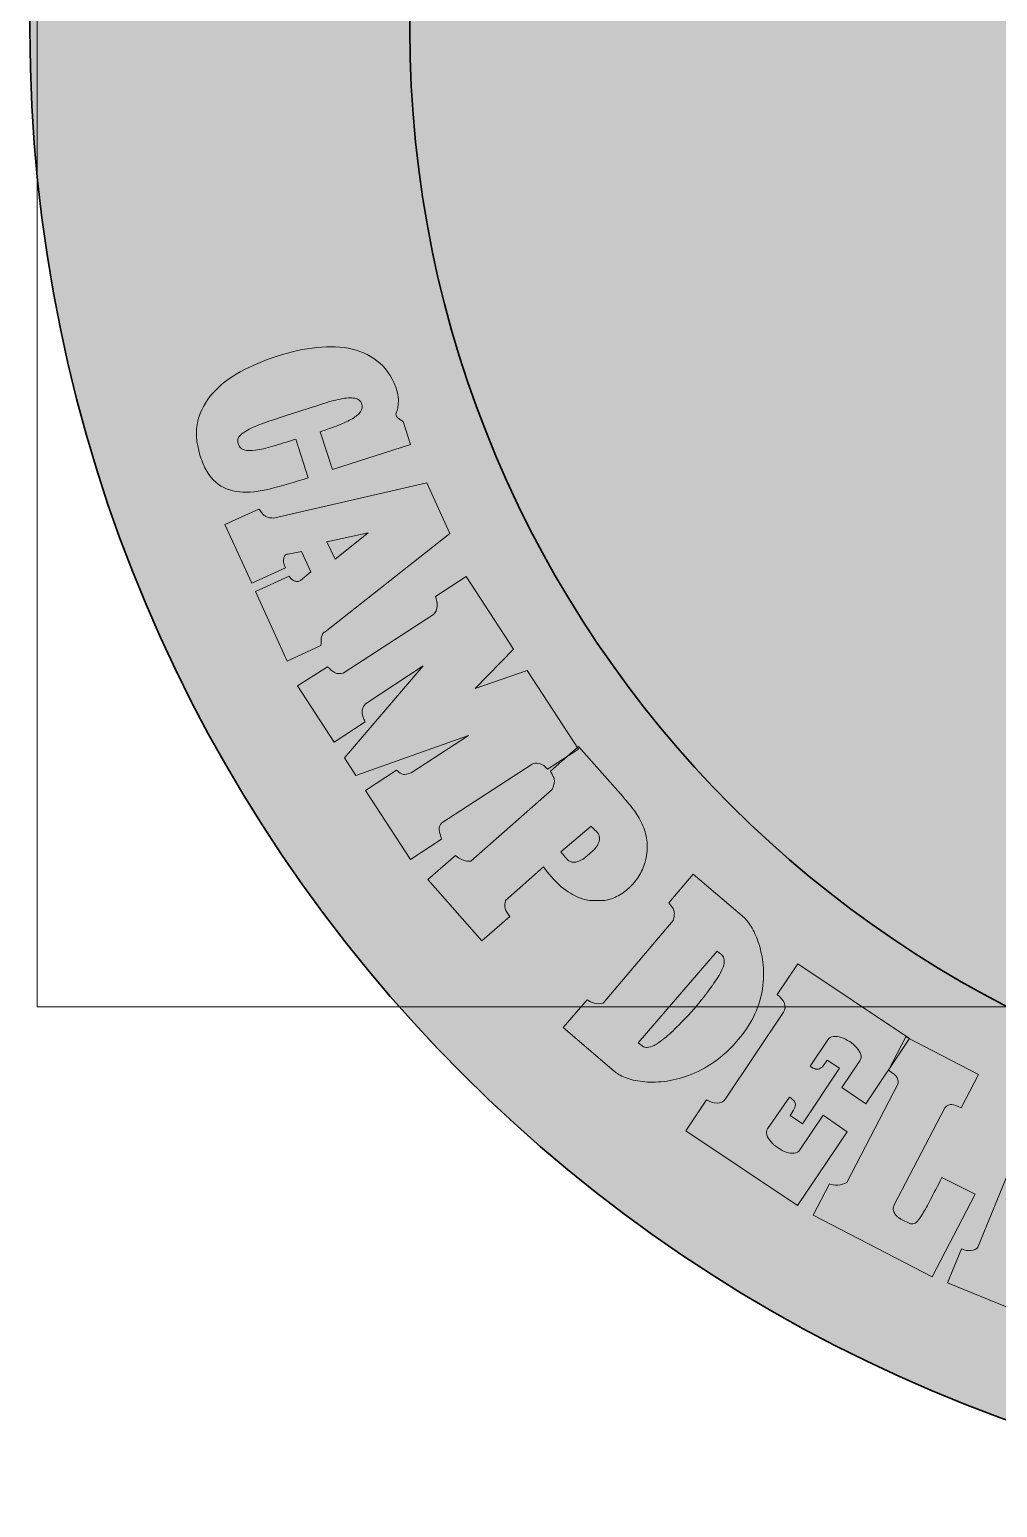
# Model space of a CAD drawing. Header units: millimetres. Extents: x 35 to 157, y -105 to -32.
# Drawn here: x 34.99 to 57.92, y -105.01 to -70 of the extents above; entities that cross this region are included whole.
import ezdxf

# ---------------------------------------------------------------- set-up
doc = ezdxf.new("R2010")
doc.units = ezdxf.units.MM
doc.header["$MEASUREMENT"] = 0
doc.layers.add('Layer 1', color=7, linetype='Continuous', lineweight=0)
picture_1 = doc.add_image_def('image1.png', size_in_pixel=(2001, 1330))

# ---------------------------------------------------------------- blocks, each defined once
blk = doc.blocks.new('Block_1')
at = {"layer": 'Layer 1'}
h = blk.add_hatch(color=250, dxfattribs=at)
h.dxf.hatch_style = 2
edge = h.paths.add_edge_path()
edge.add_spline(control_points=[(41.878, -79.526), (42.035, -79.475), (42.179, -79.424), (42.309, -79.373), (42.439, -79.322), (42.549, -79.27), (42.637, -79.218), (42.726, -79.165), (42.791, -79.11), (42.831, -79.053), (42.872, -78.995), (42.882, -78.934), (42.862, -78.871), (42.837, -78.793), (42.781, -78.747), (42.693, -78.733), (42.605, -78.719), (42.492, -78.725), (42.355, -78.753), (42.217, -78.78), (42.06, -78.823), (41.885, -78.882), (41.709, -78.94), (41.52, -79.002), (41.319, -79.066), (41.117, -79.131), (40.926, -79.192), (40.744, -79.251), (40.566, -79.308), (40.413, -79.365), (40.286, -79.423), (40.158, -79.481), (40.06, -79.541), (39.993, -79.603), (39.926, -79.665), (39.905, -79.735), (39.93, -79.813), (39.954, -79.886), (40, -79.934), (40.07, -79.956), (40.141, -79.978), (40.232, -79.981), (40.346, -79.965), (40.459, -79.949), (40.595, -79.917), (40.754, -79.87), (40.913, -79.823), (41.093, -79.767), (41.295, -79.702), (41.295, -79.702), (41.59, -80.619), (41.59, -80.619), (41.267, -80.722), (40.97, -80.809), (40.697, -80.878), (40.425, -80.947), (40.18, -80.971), (39.963, -80.953), (39.745, -80.933), (39.558, -80.857), (39.4, -80.724), (39.243, -80.592), (39.118, -80.377), (39.027, -80.081), (38.935, -79.784), (38.919, -79.515), (38.978, -79.273), (39.038, -79.032), (39.153, -78.814), (39.325, -78.62), (39.496, -78.426), (39.713, -78.256), (39.978, -78.11), (40.242, -77.964), (40.535, -77.84), (40.858, -77.736), (41.18, -77.632), (41.494, -77.564), (41.798, -77.531), (42.102, -77.498), (42.381, -77.511), (42.634, -77.571), (42.886, -77.631), (43.105, -77.742), (43.291, -77.905), (43.477, -78.067), (43.614, -78.292), (43.702, -78.578), (43.721, -78.673), (43.73, -78.751), (43.728, -78.815), (43.726, -78.878), (43.72, -78.93), (43.711, -78.97), (43.702, -79.01), (43.692, -79.042), (43.681, -79.066), (43.67, -79.09), (43.667, -79.112), (43.672, -79.133), (43.676, -79.153), (43.691, -79.175), (43.714, -79.197), (43.738, -79.219), (43.78, -79.248), (43.84, -79.284), (43.84, -79.284), (44.015, -79.829), (44.015, -79.829), (44.015, -79.829), (42.166, -80.423), (42.166, -80.423), (42.166, -80.423), (41.878, -79.526), (41.878, -79.526)], knot_values=[0, 0, 0, 0, 1, 1, 1, 2, 2, 2, 3, 3, 3, 4, 4, 4, 5, 5, 5, 6, 6, 6, 7, 7, 7, 8, 8, 8, 9, 9, 9, 10, 10, 10, 11, 11, 11, 12, 12, 12, 13, 13, 13, 14, 14, 14, 15, 15, 15, 16, 16, 16, 17, 17, 17, 18, 18, 18, 19, 19, 19, 20, 20, 20, 21, 21, 21, 22, 22, 22, 23, 23, 23, 24, 24, 24, 25, 25, 25, 26, 26, 26, 27, 27, 27, 28, 28, 28, 29, 29, 29, 30, 30, 30, 31, 31, 31, 32, 32, 32, 33, 33, 33, 34, 34, 34, 35, 35, 35, 36, 36, 36, 37, 37, 37, 38, 38, 38, 38], degree=3, periodic=0)
h = blk.add_hatch(color=250, dxfattribs=at)
h.dxf.hatch_style = 2
edge = h.paths.add_edge_path()
edge.add_spline(control_points=[(43.014, -81.926), (43.014, -81.926), (42.033, -82.135), (42.033, -82.135), (42.033, -82.135), (42.231, -82.544), (42.231, -82.544), (42.231, -82.544), (43.014, -81.926), (43.014, -81.926)], knot_values=[0, 0, 0, 0, 1, 1, 1, 2, 2, 2, 3, 3, 3, 3], degree=3, periodic=0)
edge = h.paths.add_edge_path()
edge.add_spline(control_points=[(44.95, -81.94), (44.95, -81.94), (41.991, -84.265), (41.991, -84.265), (41.962, -84.278), (41.941, -84.298), (41.928, -84.325), (41.916, -84.352), (41.907, -84.381), (41.901, -84.413), (41.896, -84.444), (41.894, -84.476), (41.896, -84.509), (41.897, -84.541), (41.895, -84.57), (41.891, -84.595), (41.891, -84.595), (41.092, -84.959), (41.092, -84.959), (41.092, -84.959), (40.342, -83.312), (40.342, -83.312), (40.342, -83.312), (41.142, -82.948), (41.142, -82.948), (41.152, -82.97), (41.167, -82.991), (41.188, -83.011), (41.208, -83.031), (41.232, -83.046), (41.258, -83.057), (41.285, -83.068), (41.31, -83.074), (41.336, -83.074), (41.361, -83.074), (41.384, -83.068), (41.405, -83.054), (41.405, -83.054), (41.654, -82.848), (41.654, -82.848), (41.654, -82.848), (41.433, -82.362), (41.433, -82.362), (41.433, -82.362), (41.118, -82.424), (41.118, -82.424), (41.064, -82.425), (41.028, -82.455), (41.01, -82.513), (40.993, -82.572), (41.006, -82.651), (41.052, -82.75), (41.052, -82.75), (40.252, -83.114), (40.252, -83.114), (40.252, -83.114), (39.618, -81.722), (39.618, -81.722), (39.618, -81.722), (40.418, -81.358), (40.418, -81.358), (40.452, -81.401), (40.481, -81.434), (40.502, -81.46), (40.523, -81.485), (40.545, -81.506), (40.568, -81.523), (40.591, -81.539), (40.618, -81.551), (40.649, -81.559), (40.679, -81.566), (40.718, -81.571), (40.765, -81.572), (40.765, -81.572), (44.402, -80.736), (44.402, -80.736), (44.402, -80.736), (44.95, -81.94), (44.95, -81.94)], knot_values=[0, 0, 0, 0, 1, 1, 1, 2, 2, 2, 3, 3, 3, 4, 4, 4, 5, 5, 5, 6, 6, 6, 7, 7, 7, 8, 8, 8, 9, 9, 9, 10, 10, 10, 11, 11, 11, 12, 12, 12, 13, 13, 13, 14, 14, 14, 15, 15, 15, 16, 16, 16, 17, 17, 17, 18, 18, 18, 19, 19, 19, 20, 20, 20, 21, 21, 21, 22, 22, 22, 23, 23, 23, 24, 24, 24, 25, 25, 25, 26, 26, 26, 26], degree=3, periodic=0)
h = blk.add_hatch(color=250, dxfattribs=at)
h.dxf.hatch_style = 2
edge = h.paths.add_edge_path()
edge.add_spline(control_points=[(46.456, -84.681), (46.456, -84.681), (45.547, -85.614), (45.547, -85.614), (45.547, -85.614), (46.782, -85.182), (46.782, -85.182), (46.782, -85.182), (47.995, -87.044), (47.995, -87.044), (47.995, -87.044), (47.259, -87.524), (47.259, -87.524), (47.205, -87.454), (47.141, -87.409), (47.069, -87.388), (46.997, -87.368), (46.939, -87.372), (46.894, -87.401), (46.894, -87.401), (44.757, -88.793), (44.757, -88.793), (44.708, -88.846), (44.687, -88.903), (44.694, -88.963), (44.702, -89.024), (44.721, -89.096), (44.751, -89.182), (44.751, -89.182), (44.015, -89.661), (44.015, -89.661), (44.015, -89.661), (42.95, -88.025), (42.95, -88.025), (42.95, -88.025), (43.686, -87.546), (43.686, -87.546), (43.748, -87.602), (43.8, -87.635), (43.841, -87.644), (43.883, -87.652), (43.946, -87.639), (44.033, -87.604), (44.033, -87.604), (45.39, -86.72), (45.39, -86.72), (45.39, -86.72), (42.719, -87.67), (42.719, -87.67), (42.719, -87.67), (42.447, -87.254), (42.447, -87.254), (42.447, -87.254), (44.311, -85.074), (44.311, -85.074), (44.311, -85.074), (42.947, -85.974), (42.947, -85.974), (42.91, -86.015), (42.887, -86.056), (42.877, -86.096), (42.868, -86.136), (42.865, -86.174), (42.87, -86.211), (42.875, -86.248), (42.885, -86.282), (42.9, -86.314), (42.915, -86.347), (42.928, -86.376), (42.941, -86.402), (42.941, -86.402), (42.205, -86.881), (42.205, -86.881), (42.205, -86.881), (41.335, -85.546), (41.335, -85.546), (41.335, -85.546), (42.051, -85.093), (42.051, -85.093), (42.119, -85.166), (42.178, -85.214), (42.227, -85.238), (42.275, -85.26), (42.341, -85.264), (42.423, -85.248), (42.423, -85.248), (44.556, -83.859), (44.556, -83.859), (44.612, -83.802), (44.641, -83.736), (44.644, -83.66), (44.648, -83.584), (44.634, -83.507), (44.605, -83.43), (44.605, -83.43), (45.332, -82.956), (45.332, -82.956), (45.332, -82.956), (46.456, -84.681), (46.456, -84.681)], knot_values=[0, 0, 0, 0, 1, 1, 1, 2, 2, 2, 3, 3, 3, 4, 4, 4, 5, 5, 5, 6, 6, 6, 7, 7, 7, 8, 8, 8, 9, 9, 9, 10, 10, 10, 11, 11, 11, 12, 12, 12, 13, 13, 13, 14, 14, 14, 15, 15, 15, 16, 16, 16, 17, 17, 17, 18, 18, 18, 19, 19, 19, 20, 20, 20, 21, 21, 21, 22, 22, 22, 23, 23, 23, 24, 24, 24, 25, 25, 25, 26, 26, 26, 27, 27, 27, 28, 28, 28, 29, 29, 29, 30, 30, 30, 31, 31, 31, 32, 32, 32, 33, 33, 33, 33], degree=3, periodic=0)
h = blk.add_hatch(color=250, dxfattribs=at)
h.dxf.hatch_style = 2
edge = h.paths.add_edge_path()
edge.add_spline(control_points=[(48.247, -89.535), (48.361, -89.435), (48.433, -89.351), (48.464, -89.284), (48.494, -89.218), (48.502, -89.16), (48.488, -89.112), (48.474, -89.063), (48.446, -89.021), (48.404, -88.985), (48.363, -88.948), (48.327, -88.91), (48.297, -88.871), (48.297, -88.871), (47.576, -89.477), (47.576, -89.477), (47.611, -89.517), (47.646, -89.56), (47.68, -89.608), (47.715, -89.655), (47.756, -89.689), (47.803, -89.711), (47.85, -89.733), (47.909, -89.733), (47.979, -89.711), (48.049, -89.689), (48.139, -89.631), (48.247, -89.535)], knot_values=[0, 0, 0, 0, 1, 1, 1, 2, 2, 2, 3, 3, 3, 4, 4, 4, 5, 5, 5, 6, 6, 6, 7, 7, 7, 8, 8, 8, 9, 9, 9, 9], degree=3, periodic=0)
edge = h.paths.add_edge_path()
edge.add_spline(control_points=[(49.05, -88.18), (49.148, -88.286), (49.238, -88.397), (49.319, -88.511), (49.401, -88.624), (49.468, -88.743), (49.52, -88.867), (49.572, -88.99), (49.605, -89.118), (49.619, -89.251), (49.633, -89.385), (49.621, -89.527), (49.584, -89.677), (49.554, -89.797), (49.508, -89.91), (49.446, -90.017), (49.385, -90.123), (49.31, -90.218), (49.224, -90.304), (49.137, -90.39), (49.041, -90.461), (48.936, -90.518), (48.831, -90.575), (48.722, -90.614), (48.608, -90.634), (48.541, -90.633), (48.46, -90.633), (48.366, -90.636), (48.273, -90.638), (48.165, -90.619), (48.044, -90.578), (47.923, -90.536), (47.789, -90.46), (47.642, -90.349), (47.496, -90.239), (47.337, -90.068), (47.167, -89.837), (47.167, -89.837), (46.265, -90.631), (46.265, -90.631), (46.246, -90.7), (46.243, -90.763), (46.257, -90.822), (46.271, -90.88), (46.307, -90.942), (46.365, -91.008), (46.365, -91.008), (45.705, -91.589), (45.705, -91.589), (45.705, -91.589), (44.422, -90.131), (44.422, -90.131), (44.422, -90.131), (45.081, -89.566), (45.081, -89.566), (45.126, -89.606), (45.18, -89.641), (45.243, -89.67), (45.306, -89.699), (45.373, -89.708), (45.444, -89.698), (45.444, -89.698), (47.37, -88.002), (47.37, -88.002), (47.388, -87.958), (47.402, -87.92), (47.411, -87.888), (47.421, -87.856), (47.425, -87.825), (47.423, -87.793), (47.421, -87.762), (47.412, -87.729), (47.396, -87.694), (47.379, -87.659), (47.357, -87.619), (47.33, -87.572), (47.33, -87.572), (47.998, -86.985), (47.998, -86.985), (47.998, -86.985), (49.05, -88.18), (49.05, -88.18)], knot_values=[0, 0, 0, 0, 1, 1, 1, 2, 2, 2, 3, 3, 3, 4, 4, 4, 5, 5, 5, 6, 6, 6, 7, 7, 7, 8, 8, 8, 9, 9, 9, 10, 10, 10, 11, 11, 11, 12, 12, 12, 13, 13, 13, 14, 14, 14, 15, 15, 15, 16, 16, 16, 17, 17, 17, 18, 18, 18, 19, 19, 19, 20, 20, 20, 21, 21, 21, 22, 22, 22, 23, 23, 23, 24, 24, 24, 25, 25, 25, 26, 26, 26, 27, 27, 27, 27], degree=3, periodic=0)
h = blk.add_hatch(color=250, dxfattribs=at)
h.dxf.hatch_style = 2
edge = h.paths.add_edge_path()
edge.add_spline(control_points=[(50.724, -93.208), (50.896, -93.007), (51.032, -92.835), (51.133, -92.695), (51.234, -92.554), (51.31, -92.436), (51.36, -92.342), (51.409, -92.248), (51.438, -92.172), (51.445, -92.116), (51.451, -92.059), (51.446, -92.013), (51.43, -91.978), (51.413, -91.943), (51.389, -91.916), (51.359, -91.897), (51.329, -91.878), (51.303, -91.858), (51.281, -91.834), (51.281, -91.834), (49.411, -94.002), (49.411, -94.002), (49.438, -94.025), (49.465, -94.048), (49.492, -94.071), (49.519, -94.093), (49.552, -94.107), (49.592, -94.111), (49.633, -94.116), (49.682, -94.107), (49.74, -94.084), (49.799, -94.062), (49.872, -94.018), (49.961, -93.952), (50.049, -93.886), (50.155, -93.793), (50.28, -93.674), (50.404, -93.555), (50.552, -93.4), (50.724, -93.208)], knot_values=[0, 0, 0, 0, 1, 1, 1, 2, 2, 2, 3, 3, 3, 4, 4, 4, 5, 5, 5, 6, 6, 6, 7, 7, 7, 8, 8, 8, 9, 9, 9, 10, 10, 10, 11, 11, 11, 12, 12, 12, 13, 13, 13, 13], degree=3, periodic=0)
edge = h.paths.add_edge_path()
edge.add_spline(control_points=[(51.926, -91.042), (51.983, -91.1), (52.044, -91.183), (52.108, -91.29), (52.171, -91.398), (52.226, -91.525), (52.272, -91.673), (52.318, -91.821), (52.35, -91.983), (52.37, -92.159), (52.389, -92.335), (52.384, -92.52), (52.355, -92.715), (52.325, -92.91), (52.266, -93.111), (52.175, -93.316), (52.084, -93.521), (51.953, -93.724), (51.781, -93.926), (51.596, -94.144), (51.403, -94.321), (51.203, -94.459), (51.003, -94.597), (50.803, -94.702), (50.604, -94.776), (50.405, -94.85), (50.211, -94.898), (50.024, -94.919), (49.837, -94.94), (49.666, -94.942), (49.51, -94.923), (49.355, -94.904), (49.219, -94.872), (49.103, -94.827), (48.986, -94.781), (48.9, -94.729), (48.842, -94.672), (48.842, -94.672), (47.628, -93.64), (47.628, -93.64), (47.628, -93.64), (48.198, -92.986), (48.198, -92.986), (48.249, -93.019), (48.307, -93.046), (48.374, -93.065), (48.44, -93.085), (48.508, -93.084), (48.577, -93.064), (48.577, -93.064), (50.238, -91.108), (50.238, -91.108), (50.25, -91.062), (50.258, -91.023), (50.262, -90.99), (50.267, -90.957), (50.267, -90.925), (50.26, -90.894), (50.254, -90.863), (50.24, -90.832), (50.219, -90.8), (50.197, -90.768), (50.17, -90.731), (50.137, -90.688), (50.137, -90.688), (50.712, -90.011), (50.712, -90.011), (50.712, -90.011), (51.926, -91.042), (51.926, -91.042)], knot_values=[0, 0, 0, 0, 1, 1, 1, 2, 2, 2, 3, 3, 3, 4, 4, 4, 5, 5, 5, 6, 6, 6, 7, 7, 7, 8, 8, 8, 9, 9, 9, 10, 10, 10, 11, 11, 11, 12, 12, 12, 13, 13, 13, 14, 14, 14, 15, 15, 15, 16, 16, 16, 17, 17, 17, 18, 18, 18, 19, 19, 19, 20, 20, 20, 21, 21, 21, 22, 22, 22, 23, 23, 23, 23], degree=3, periodic=0)
h = blk.add_hatch(color=250, dxfattribs=at)
h.dxf.hatch_style = 2
edge = h.paths.add_edge_path()
edge.add_spline(control_points=[(55.837, -93.903), (55.837, -93.903), (54.802, -95.446), (54.802, -95.446), (54.802, -95.446), (54.235, -95.066), (54.235, -95.066), (54.235, -95.066), (54.66, -94.432), (54.66, -94.432), (54.691, -94.386), (54.698, -94.335), (54.681, -94.282), (54.664, -94.227), (54.633, -94.173), (54.587, -94.119), (54.54, -94.065), (54.484, -94.017), (54.419, -93.975), (54.353, -93.933), (54.287, -93.901), (54.219, -93.879), (54.151, -93.857), (54.088, -93.849), (54.031, -93.855), (53.974, -93.861), (53.929, -93.888), (53.898, -93.935), (53.898, -93.935), (53.479, -94.559), (53.479, -94.559), (53.532, -94.594), (53.576, -94.616), (53.611, -94.624), (53.645, -94.633), (53.677, -94.631), (53.707, -94.619), (53.736, -94.606), (53.765, -94.582), (53.794, -94.546), (53.822, -94.51), (53.854, -94.466), (53.889, -94.413), (53.889, -94.413), (54.179, -94.607), (54.179, -94.607), (54.179, -94.607), (53.298, -95.922), (53.298, -95.922), (53.298, -95.922), (53.008, -95.727), (53.008, -95.727), (53.051, -95.663), (53.083, -95.609), (53.104, -95.565), (53.125, -95.522), (53.135, -95.485), (53.134, -95.455), (53.133, -95.424), (53.12, -95.396), (53.094, -95.371), (53.069, -95.345), (53.034, -95.318), (52.99, -95.288), (52.99, -95.288), (52.475, -96.038), (52.475, -96.038), (52.445, -96.082), (52.44, -96.132), (52.458, -96.187), (52.477, -96.241), (52.509, -96.295), (52.557, -96.348), (52.604, -96.401), (52.659, -96.45), (52.723, -96.495), (52.786, -96.539), (52.851, -96.572), (52.918, -96.594), (52.984, -96.615), (53.046, -96.622), (53.104, -96.616), (53.161, -96.61), (53.205, -96.583), (53.237, -96.536), (53.237, -96.536), (53.788, -95.714), (53.788, -95.714), (53.788, -95.714), (54.357, -96.109), (54.357, -96.109), (54.357, -96.109), (53.185, -97.859), (53.185, -97.859), (53.185, -97.859), (50.539, -96.085), (50.539, -96.085), (50.539, -96.085), (51.028, -95.355), (51.028, -95.355), (51.104, -95.406), (51.187, -95.432), (51.276, -95.432), (51.365, -95.432), (51.432, -95.399), (51.477, -95.331), (51.477, -95.331), (52.853, -93.279), (52.853, -93.279), (52.931, -93.144), (52.88, -93.004), (52.702, -92.859), (52.702, -92.859), (53.191, -92.129), (53.191, -92.129), (53.191, -92.129), (55.837, -93.903), (55.837, -93.903)], knot_values=[0, 0, 0, 0, 1, 1, 1, 2, 2, 2, 3, 3, 3, 4, 4, 4, 5, 5, 5, 6, 6, 6, 7, 7, 7, 8, 8, 8, 9, 9, 9, 10, 10, 10, 11, 11, 11, 12, 12, 12, 13, 13, 13, 14, 14, 14, 15, 15, 15, 16, 16, 16, 17, 17, 17, 18, 18, 18, 19, 19, 19, 20, 20, 20, 21, 21, 21, 22, 22, 22, 23, 23, 23, 24, 24, 24, 25, 25, 25, 26, 26, 26, 27, 27, 27, 28, 28, 28, 29, 29, 29, 30, 30, 30, 31, 31, 31, 32, 32, 32, 33, 33, 33, 34, 34, 34, 35, 35, 35, 36, 36, 36, 37, 37, 37, 38, 38, 38, 39, 39, 39, 39], degree=3, periodic=0)
h = blk.add_hatch(color=250, dxfattribs=at)
h.dxf.hatch_style = 2
edge = h.paths.add_edge_path()
edge.add_spline(control_points=[(57.063, -95.546), (56.963, -95.494), (56.887, -95.466), (56.837, -95.464), (56.787, -95.462), (56.732, -95.487), (56.673, -95.54), (56.673, -95.54), (55.476, -97.84), (55.476, -97.84), (55.457, -97.878), (55.449, -97.914), (55.452, -97.95), (55.456, -97.985), (55.466, -98.018), (55.485, -98.047), (55.503, -98.077), (55.526, -98.103), (55.552, -98.124), (55.579, -98.146), (55.606, -98.164), (55.634, -98.179), (55.7, -98.213), (55.755, -98.241), (55.799, -98.264), (55.842, -98.287), (55.882, -98.297), (55.918, -98.293), (55.953, -98.29), (55.989, -98.27), (56.024, -98.232), (56.059, -98.195), (56.102, -98.134), (56.152, -98.048), (56.203, -97.963), (56.264, -97.852), (56.335, -97.714), (56.407, -97.576), (56.497, -97.403), (56.606, -97.193), (56.606, -97.193), (57.39, -97.589), (57.39, -97.589), (57.39, -97.589), (56.37, -99.551), (56.37, -99.551), (56.37, -99.551), (53.553, -98.087), (53.553, -98.087), (53.553, -98.087), (53.939, -97.345), (53.939, -97.345), (53.995, -97.366), (54.062, -97.375), (54.139, -97.372), (54.217, -97.368), (54.286, -97.349), (54.349, -97.314), (54.349, -97.314), (55.569, -94.966), (55.569, -94.966), (55.567, -94.925), (55.562, -94.892), (55.555, -94.866), (55.549, -94.841), (55.537, -94.818), (55.52, -94.797), (55.503, -94.776), (55.479, -94.755), (55.448, -94.733), (55.418, -94.712), (55.382, -94.684), (55.34, -94.65), (55.34, -94.65), (55.75, -93.861), (55.75, -93.861), (55.75, -93.861), (57.473, -94.757), (57.473, -94.757), (57.473, -94.757), (57.063, -95.546), (57.063, -95.546)], knot_values=[0, 0, 0, 0, 1, 1, 1, 2, 2, 2, 3, 3, 3, 4, 4, 4, 5, 5, 5, 6, 6, 6, 7, 7, 7, 8, 8, 8, 9, 9, 9, 10, 10, 10, 11, 11, 11, 12, 12, 12, 13, 13, 13, 14, 14, 14, 15, 15, 15, 16, 16, 16, 17, 17, 17, 18, 18, 18, 19, 19, 19, 20, 20, 20, 21, 21, 21, 22, 22, 22, 23, 23, 23, 24, 24, 24, 25, 25, 25, 26, 26, 26, 27, 27, 27, 27], degree=3, periodic=0)
h = blk.add_hatch(color=250, dxfattribs=at)
h.dxf.hatch_style = 2
edge = h.paths.add_edge_path()
edge.add_spline(control_points=[(59.998, -96.834), (59.894, -96.791), (59.812, -96.774), (59.754, -96.78), (59.696, -96.787), (59.648, -96.815), (59.609, -96.864), (59.609, -96.864), (58.63, -99.265), (58.63, -99.265), (58.627, -99.348), (58.639, -99.414), (58.668, -99.466), (58.697, -99.518), (58.763, -99.565), (58.868, -99.608), (58.868, -99.608), (58.536, -100.421), (58.536, -100.421), (58.536, -100.421), (56.738, -99.688), (56.738, -99.688), (56.738, -99.688), (57.065, -98.884), (57.065, -98.884), (57.15, -98.919), (57.228, -98.932), (57.297, -98.925), (57.367, -98.917), (57.421, -98.89), (57.459, -98.845), (57.459, -98.845), (58.457, -96.394), (58.457, -96.394), (58.448, -96.36), (58.439, -96.331), (58.431, -96.306), (58.421, -96.282), (58.408, -96.259), (58.39, -96.238), (58.371, -96.218), (58.347, -96.197), (58.315, -96.176), (58.283, -96.156), (58.245, -96.131), (58.2, -96.101), (58.2, -96.101), (58.536, -95.278), (58.536, -95.278), (58.536, -95.278), (60.334, -96.011), (60.334, -96.011), (60.334, -96.011), (59.998, -96.834), (59.998, -96.834)], knot_values=[0, 0, 0, 0, 1, 1, 1, 2, 2, 2, 3, 3, 3, 4, 4, 4, 5, 5, 5, 6, 6, 6, 7, 7, 7, 8, 8, 8, 9, 9, 9, 10, 10, 10, 11, 11, 11, 12, 12, 12, 13, 13, 13, 14, 14, 14, 15, 15, 15, 16, 16, 16, 17, 17, 17, 18, 18, 18, 18], degree=3, periodic=0)
for points, knots in [([(41.878, -79.526), (42.035, -79.475), (42.179, -79.424), (42.309, -79.373), (42.439, -79.322), (42.549, -79.27), (42.637, -79.218), (42.726, -79.165), (42.791, -79.11), (42.831, -79.053), (42.872, -78.995), (42.882, -78.934), (42.862, -78.871), (42.837, -78.793), (42.781, -78.747), (42.693, -78.733), (42.605, -78.719), (42.492, -78.725), (42.355, -78.753), (42.217, -78.78), (42.06, -78.823), (41.885, -78.882), (41.709, -78.94), (41.52, -79.002), (41.319, -79.066), (41.117, -79.131), (40.926, -79.192), (40.744, -79.251), (40.566, -79.308), (40.413, -79.365), (40.286, -79.423), (40.158, -79.481), (40.06, -79.541), (39.993, -79.603), (39.926, -79.665), (39.905, -79.735), (39.93, -79.813), (39.954, -79.886), (40, -79.934), (40.07, -79.956), (40.141, -79.978), (40.232, -79.981), (40.346, -79.965), (40.459, -79.949), (40.595, -79.917), (40.754, -79.87), (40.913, -79.823), (41.093, -79.767), (41.295, -79.702), (41.295, -79.702), (41.59, -80.619), (41.59, -80.619), (41.267, -80.722), (40.97, -80.809), (40.697, -80.878), (40.425, -80.947), (40.18, -80.971), (39.963, -80.953), (39.745, -80.933), (39.558, -80.857), (39.4, -80.724), (39.243, -80.592), (39.118, -80.377), (39.027, -80.081), (38.935, -79.784), (38.919, -79.515), (38.978, -79.273), (39.038, -79.032), (39.153, -78.814), (39.325, -78.62), (39.496, -78.426), (39.713, -78.256), (39.978, -78.11), (40.242, -77.964), (40.535, -77.84), (40.858, -77.736), (41.18, -77.632), (41.494, -77.564), (41.798, -77.531), (42.102, -77.498), (42.381, -77.511), (42.634, -77.571), (42.886, -77.631), (43.105, -77.742), (43.291, -77.905), (43.477, -78.067), (43.614, -78.292), (43.702, -78.578), (43.721, -78.673), (43.73, -78.751), (43.728, -78.815), (43.726, -78.878), (43.72, -78.93), (43.711, -78.97), (43.702, -79.01), (43.692, -79.042), (43.681, -79.066), (43.67, -79.09), (43.667, -79.112), (43.672, -79.133), (43.676, -79.153), (43.691, -79.175), (43.714, -79.197), (43.738, -79.219), (43.78, -79.248), (43.84, -79.284), (43.84, -79.284), (44.015, -79.829), (44.015, -79.829), (44.015, -79.829), (42.166, -80.423), (42.166, -80.423), (42.166, -80.423), (41.878, -79.526), (41.878, -79.526)], [0, 0, 0, 0, 1, 1, 1, 2, 2, 2, 3, 3, 3, 4, 4, 4, 5, 5, 5, 6, 6, 6, 7, 7, 7, 8, 8, 8, 9, 9, 9, 10, 10, 10, 11, 11, 11, 12, 12, 12, 13, 13, 13, 14, 14, 14, 15, 15, 15, 16, 16, 16, 17, 17, 17, 18, 18, 18, 19, 19, 19, 20, 20, 20, 21, 21, 21, 22, 22, 22, 23, 23, 23, 24, 24, 24, 25, 25, 25, 26, 26, 26, 27, 27, 27, 28, 28, 28, 29, 29, 29, 30, 30, 30, 31, 31, 31, 32, 32, 32, 33, 33, 33, 34, 34, 34, 35, 35, 35, 36, 36, 36, 37, 37, 37, 38, 38, 38, 38]), ([(44.95, -81.94), (44.95, -81.94), (41.991, -84.265), (41.991, -84.265), (41.962, -84.278), (41.941, -84.298), (41.928, -84.325), (41.916, -84.352), (41.907, -84.381), (41.901, -84.413), (41.896, -84.444), (41.894, -84.476), (41.896, -84.509), (41.897, -84.541), (41.895, -84.57), (41.891, -84.595), (41.891, -84.595), (41.092, -84.959), (41.092, -84.959), (41.092, -84.959), (40.342, -83.312), (40.342, -83.312), (40.342, -83.312), (41.142, -82.948), (41.142, -82.948), (41.152, -82.97), (41.167, -82.991), (41.188, -83.011), (41.208, -83.031), (41.232, -83.046), (41.258, -83.057), (41.285, -83.068), (41.31, -83.074), (41.336, -83.074), (41.361, -83.074), (41.384, -83.068), (41.405, -83.054), (41.405, -83.054), (41.654, -82.848), (41.654, -82.848), (41.654, -82.848), (41.433, -82.362), (41.433, -82.362), (41.433, -82.362), (41.118, -82.424), (41.118, -82.424), (41.064, -82.425), (41.028, -82.455), (41.01, -82.513), (40.993, -82.572), (41.006, -82.651), (41.052, -82.75), (41.052, -82.75), (40.252, -83.114), (40.252, -83.114), (40.252, -83.114), (39.618, -81.722), (39.618, -81.722), (39.618, -81.722), (40.418, -81.358), (40.418, -81.358), (40.452, -81.401), (40.481, -81.434), (40.502, -81.46), (40.523, -81.485), (40.545, -81.506), (40.568, -81.523), (40.591, -81.539), (40.618, -81.551), (40.649, -81.559), (40.679, -81.566), (40.718, -81.571), (40.765, -81.572), (40.765, -81.572), (44.402, -80.736), (44.402, -80.736), (44.402, -80.736), (44.95, -81.94), (44.95, -81.94)], [0, 0, 0, 0, 1, 1, 1, 2, 2, 2, 3, 3, 3, 4, 4, 4, 5, 5, 5, 6, 6, 6, 7, 7, 7, 8, 8, 8, 9, 9, 9, 10, 10, 10, 11, 11, 11, 12, 12, 12, 13, 13, 13, 14, 14, 14, 15, 15, 15, 16, 16, 16, 17, 17, 17, 18, 18, 18, 19, 19, 19, 20, 20, 20, 21, 21, 21, 22, 22, 22, 23, 23, 23, 24, 24, 24, 25, 25, 25, 26, 26, 26, 26]), ([(43.014, -81.926), (43.014, -81.926), (42.033, -82.135), (42.033, -82.135), (42.033, -82.135), (42.231, -82.544), (42.231, -82.544), (42.231, -82.544), (43.014, -81.926), (43.014, -81.926)], [0, 0, 0, 0, 1, 1, 1, 2, 2, 2, 3, 3, 3, 3]), ([(46.456, -84.681), (46.456, -84.681), (45.547, -85.614), (45.547, -85.614), (45.547, -85.614), (46.782, -85.182), (46.782, -85.182), (46.782, -85.182), (47.995, -87.044), (47.995, -87.044), (47.995, -87.044), (47.259, -87.524), (47.259, -87.524), (47.205, -87.454), (47.141, -87.409), (47.069, -87.388), (46.997, -87.368), (46.939, -87.372), (46.894, -87.401), (46.894, -87.401), (44.757, -88.793), (44.757, -88.793), (44.708, -88.846), (44.687, -88.903), (44.694, -88.963), (44.702, -89.024), (44.721, -89.096), (44.751, -89.182), (44.751, -89.182), (44.015, -89.661), (44.015, -89.661), (44.015, -89.661), (42.95, -88.025), (42.95, -88.025), (42.95, -88.025), (43.686, -87.546), (43.686, -87.546), (43.748, -87.602), (43.8, -87.635), (43.841, -87.644), (43.883, -87.652), (43.946, -87.639), (44.033, -87.604), (44.033, -87.604), (45.39, -86.72), (45.39, -86.72), (45.39, -86.72), (42.719, -87.67), (42.719, -87.67), (42.719, -87.67), (42.447, -87.254), (42.447, -87.254), (42.447, -87.254), (44.311, -85.074), (44.311, -85.074), (44.311, -85.074), (42.947, -85.974), (42.947, -85.974), (42.91, -86.015), (42.887, -86.056), (42.877, -86.096), (42.868, -86.136), (42.865, -86.174), (42.87, -86.211), (42.875, -86.248), (42.885, -86.282), (42.9, -86.314), (42.915, -86.347), (42.928, -86.376), (42.941, -86.402), (42.941, -86.402), (42.205, -86.881), (42.205, -86.881), (42.205, -86.881), (41.335, -85.546), (41.335, -85.546), (41.335, -85.546), (42.051, -85.093), (42.051, -85.093), (42.119, -85.166), (42.178, -85.214), (42.227, -85.238), (42.275, -85.26), (42.341, -85.264), (42.423, -85.248), (42.423, -85.248), (44.556, -83.859), (44.556, -83.859), (44.612, -83.802), (44.641, -83.736), (44.644, -83.66), (44.648, -83.584), (44.634, -83.507), (44.605, -83.43), (44.605, -83.43), (45.332, -82.956), (45.332, -82.956), (45.332, -82.956), (46.456, -84.681), (46.456, -84.681)], [0, 0, 0, 0, 1, 1, 1, 2, 2, 2, 3, 3, 3, 4, 4, 4, 5, 5, 5, 6, 6, 6, 7, 7, 7, 8, 8, 8, 9, 9, 9, 10, 10, 10, 11, 11, 11, 12, 12, 12, 13, 13, 13, 14, 14, 14, 15, 15, 15, 16, 16, 16, 17, 17, 17, 18, 18, 18, 19, 19, 19, 20, 20, 20, 21, 21, 21, 22, 22, 22, 23, 23, 23, 24, 24, 24, 25, 25, 25, 26, 26, 26, 27, 27, 27, 28, 28, 28, 29, 29, 29, 30, 30, 30, 31, 31, 31, 32, 32, 32, 33, 33, 33, 33]), ([(49.05, -88.18), (49.148, -88.286), (49.238, -88.397), (49.319, -88.511), (49.401, -88.624), (49.468, -88.743), (49.52, -88.867), (49.572, -88.99), (49.605, -89.118), (49.619, -89.251), (49.633, -89.385), (49.621, -89.527), (49.584, -89.677), (49.554, -89.797), (49.508, -89.91), (49.446, -90.017), (49.385, -90.123), (49.31, -90.218), (49.224, -90.304), (49.137, -90.39), (49.041, -90.461), (48.936, -90.518), (48.831, -90.575), (48.722, -90.614), (48.608, -90.634), (48.541, -90.633), (48.46, -90.633), (48.366, -90.636), (48.273, -90.638), (48.165, -90.619), (48.044, -90.578), (47.923, -90.536), (47.789, -90.46), (47.642, -90.349), (47.496, -90.239), (47.337, -90.068), (47.167, -89.837), (47.167, -89.837), (46.265, -90.631), (46.265, -90.631), (46.246, -90.7), (46.243, -90.763), (46.257, -90.822), (46.271, -90.88), (46.307, -90.942), (46.365, -91.008), (46.365, -91.008), (45.705, -91.589), (45.705, -91.589), (45.705, -91.589), (44.422, -90.131), (44.422, -90.131), (44.422, -90.131), (45.081, -89.566), (45.081, -89.566), (45.126, -89.606), (45.18, -89.641), (45.243, -89.67), (45.306, -89.699), (45.373, -89.708), (45.444, -89.698), (45.444, -89.698), (47.37, -88.002), (47.37, -88.002), (47.388, -87.958), (47.402, -87.92), (47.411, -87.888), (47.421, -87.856), (47.425, -87.825), (47.423, -87.793), (47.421, -87.762), (47.412, -87.729), (47.396, -87.694), (47.379, -87.659), (47.357, -87.619), (47.33, -87.572), (47.33, -87.572), (47.998, -86.985), (47.998, -86.985), (47.998, -86.985), (49.05, -88.18), (49.05, -88.18)], [0, 0, 0, 0, 1, 1, 1, 2, 2, 2, 3, 3, 3, 4, 4, 4, 5, 5, 5, 6, 6, 6, 7, 7, 7, 8, 8, 8, 9, 9, 9, 10, 10, 10, 11, 11, 11, 12, 12, 12, 13, 13, 13, 14, 14, 14, 15, 15, 15, 16, 16, 16, 17, 17, 17, 18, 18, 18, 19, 19, 19, 20, 20, 20, 21, 21, 21, 22, 22, 22, 23, 23, 23, 24, 24, 24, 25, 25, 25, 26, 26, 26, 27, 27, 27, 27]), ([(48.247, -89.535), (48.361, -89.435), (48.433, -89.351), (48.464, -89.284), (48.494, -89.218), (48.502, -89.16), (48.488, -89.112), (48.474, -89.063), (48.446, -89.021), (48.404, -88.985), (48.363, -88.948), (48.327, -88.91), (48.297, -88.871), (48.297, -88.871), (47.576, -89.477), (47.576, -89.477), (47.611, -89.517), (47.646, -89.56), (47.68, -89.608), (47.715, -89.655), (47.756, -89.689), (47.803, -89.711), (47.85, -89.733), (47.909, -89.733), (47.979, -89.711), (48.049, -89.689), (48.139, -89.631), (48.247, -89.535)], [0, 0, 0, 0, 1, 1, 1, 2, 2, 2, 3, 3, 3, 4, 4, 4, 5, 5, 5, 6, 6, 6, 7, 7, 7, 8, 8, 8, 9, 9, 9, 9]), ([(51.926, -91.042), (51.983, -91.1), (52.044, -91.183), (52.108, -91.29), (52.171, -91.398), (52.226, -91.525), (52.272, -91.673), (52.318, -91.821), (52.35, -91.983), (52.37, -92.159), (52.389, -92.335), (52.384, -92.52), (52.355, -92.715), (52.325, -92.91), (52.266, -93.111), (52.175, -93.316), (52.084, -93.521), (51.953, -93.724), (51.781, -93.926), (51.596, -94.144), (51.403, -94.321), (51.203, -94.459), (51.003, -94.597), (50.803, -94.702), (50.604, -94.776), (50.405, -94.85), (50.211, -94.898), (50.024, -94.919), (49.837, -94.94), (49.666, -94.942), (49.51, -94.923), (49.355, -94.904), (49.219, -94.872), (49.103, -94.827), (48.986, -94.781), (48.9, -94.729), (48.842, -94.672), (48.842, -94.672), (47.628, -93.64), (47.628, -93.64), (47.628, -93.64), (48.198, -92.986), (48.198, -92.986), (48.249, -93.019), (48.307, -93.046), (48.374, -93.065), (48.44, -93.085), (48.508, -93.084), (48.577, -93.064), (48.577, -93.064), (50.238, -91.108), (50.238, -91.108), (50.25, -91.062), (50.258, -91.023), (50.262, -90.99), (50.267, -90.957), (50.267, -90.925), (50.26, -90.894), (50.254, -90.863), (50.24, -90.832), (50.219, -90.8), (50.197, -90.768), (50.17, -90.731), (50.137, -90.688), (50.137, -90.688), (50.712, -90.011), (50.712, -90.011), (50.712, -90.011), (51.926, -91.042), (51.926, -91.042)], [0, 0, 0, 0, 1, 1, 1, 2, 2, 2, 3, 3, 3, 4, 4, 4, 5, 5, 5, 6, 6, 6, 7, 7, 7, 8, 8, 8, 9, 9, 9, 10, 10, 10, 11, 11, 11, 12, 12, 12, 13, 13, 13, 14, 14, 14, 15, 15, 15, 16, 16, 16, 17, 17, 17, 18, 18, 18, 19, 19, 19, 20, 20, 20, 21, 21, 21, 22, 22, 22, 23, 23, 23, 23]), ([(50.724, -93.208), (50.896, -93.007), (51.032, -92.835), (51.133, -92.695), (51.234, -92.554), (51.31, -92.436), (51.36, -92.342), (51.409, -92.248), (51.438, -92.172), (51.445, -92.116), (51.451, -92.059), (51.446, -92.013), (51.43, -91.978), (51.413, -91.943), (51.389, -91.916), (51.359, -91.897), (51.329, -91.878), (51.303, -91.858), (51.281, -91.834), (51.281, -91.834), (49.411, -94.002), (49.411, -94.002), (49.438, -94.025), (49.465, -94.048), (49.492, -94.071), (49.519, -94.093), (49.552, -94.107), (49.592, -94.111), (49.633, -94.116), (49.682, -94.107), (49.74, -94.084), (49.799, -94.062), (49.872, -94.018), (49.961, -93.952), (50.049, -93.886), (50.155, -93.793), (50.28, -93.674), (50.404, -93.555), (50.552, -93.4), (50.724, -93.208)], [0, 0, 0, 0, 1, 1, 1, 2, 2, 2, 3, 3, 3, 4, 4, 4, 5, 5, 5, 6, 6, 6, 7, 7, 7, 8, 8, 8, 9, 9, 9, 10, 10, 10, 11, 11, 11, 12, 12, 12, 13, 13, 13, 13]), ([(55.837, -93.903), (55.837, -93.903), (54.802, -95.446), (54.802, -95.446), (54.802, -95.446), (54.235, -95.066), (54.235, -95.066), (54.235, -95.066), (54.66, -94.432), (54.66, -94.432), (54.691, -94.386), (54.698, -94.335), (54.681, -94.282), (54.664, -94.227), (54.633, -94.173), (54.587, -94.119), (54.54, -94.065), (54.484, -94.017), (54.419, -93.975), (54.353, -93.933), (54.287, -93.901), (54.219, -93.879), (54.151, -93.857), (54.088, -93.849), (54.031, -93.855), (53.974, -93.861), (53.929, -93.888), (53.898, -93.935), (53.898, -93.935), (53.479, -94.559), (53.479, -94.559), (53.532, -94.594), (53.576, -94.616), (53.611, -94.624), (53.645, -94.633), (53.677, -94.631), (53.707, -94.619), (53.736, -94.606), (53.765, -94.582), (53.794, -94.546), (53.822, -94.51), (53.854, -94.466), (53.889, -94.413), (53.889, -94.413), (54.179, -94.607), (54.179, -94.607), (54.179, -94.607), (53.298, -95.922), (53.298, -95.922), (53.298, -95.922), (53.008, -95.727), (53.008, -95.727), (53.051, -95.663), (53.083, -95.609), (53.104, -95.565), (53.125, -95.522), (53.135, -95.485), (53.134, -95.455), (53.133, -95.424), (53.12, -95.396), (53.094, -95.371), (53.069, -95.345), (53.034, -95.318), (52.99, -95.288), (52.99, -95.288), (52.475, -96.038), (52.475, -96.038), (52.445, -96.082), (52.44, -96.132), (52.458, -96.187), (52.477, -96.241), (52.509, -96.295), (52.557, -96.348), (52.604, -96.401), (52.659, -96.45), (52.723, -96.495), (52.786, -96.539), (52.851, -96.572), (52.918, -96.594), (52.984, -96.615), (53.046, -96.622), (53.104, -96.616), (53.161, -96.61), (53.205, -96.583), (53.237, -96.536), (53.237, -96.536), (53.788, -95.714), (53.788, -95.714), (53.788, -95.714), (54.357, -96.109), (54.357, -96.109), (54.357, -96.109), (53.185, -97.859), (53.185, -97.859), (53.185, -97.859), (50.539, -96.085), (50.539, -96.085), (50.539, -96.085), (51.028, -95.355), (51.028, -95.355), (51.104, -95.406), (51.187, -95.432), (51.276, -95.432), (51.365, -95.432), (51.432, -95.399), (51.477, -95.331), (51.477, -95.331), (52.853, -93.279), (52.853, -93.279), (52.931, -93.144), (52.88, -93.004), (52.702, -92.859), (52.702, -92.859), (53.191, -92.129), (53.191, -92.129), (53.191, -92.129), (55.837, -93.903), (55.837, -93.903)], [0, 0, 0, 0, 1, 1, 1, 2, 2, 2, 3, 3, 3, 4, 4, 4, 5, 5, 5, 6, 6, 6, 7, 7, 7, 8, 8, 8, 9, 9, 9, 10, 10, 10, 11, 11, 11, 12, 12, 12, 13, 13, 13, 14, 14, 14, 15, 15, 15, 16, 16, 16, 17, 17, 17, 18, 18, 18, 19, 19, 19, 20, 20, 20, 21, 21, 21, 22, 22, 22, 23, 23, 23, 24, 24, 24, 25, 25, 25, 26, 26, 26, 27, 27, 27, 28, 28, 28, 29, 29, 29, 30, 30, 30, 31, 31, 31, 32, 32, 32, 33, 33, 33, 34, 34, 34, 35, 35, 35, 36, 36, 36, 37, 37, 37, 38, 38, 38, 39, 39, 39, 39]), ([(57.063, -95.546), (56.963, -95.494), (56.887, -95.466), (56.837, -95.464), (56.787, -95.462), (56.732, -95.487), (56.673, -95.54), (56.673, -95.54), (55.476, -97.84), (55.476, -97.84), (55.457, -97.878), (55.449, -97.914), (55.452, -97.95), (55.456, -97.985), (55.466, -98.018), (55.485, -98.047), (55.503, -98.077), (55.526, -98.103), (55.552, -98.124), (55.579, -98.146), (55.606, -98.164), (55.634, -98.179), (55.7, -98.213), (55.755, -98.241), (55.799, -98.264), (55.842, -98.287), (55.882, -98.297), (55.918, -98.293), (55.953, -98.29), (55.989, -98.27), (56.024, -98.232), (56.059, -98.195), (56.102, -98.134), (56.152, -98.048), (56.203, -97.963), (56.264, -97.852), (56.335, -97.714), (56.407, -97.576), (56.497, -97.403), (56.606, -97.193), (56.606, -97.193), (57.39, -97.589), (57.39, -97.589), (57.39, -97.589), (56.37, -99.551), (56.37, -99.551), (56.37, -99.551), (53.553, -98.087), (53.553, -98.087), (53.553, -98.087), (53.939, -97.345), (53.939, -97.345), (53.995, -97.366), (54.062, -97.375), (54.139, -97.372), (54.217, -97.368), (54.286, -97.349), (54.349, -97.314), (54.349, -97.314), (55.569, -94.966), (55.569, -94.966), (55.567, -94.925), (55.562, -94.892), (55.555, -94.866), (55.549, -94.841), (55.537, -94.818), (55.52, -94.797), (55.503, -94.776), (55.479, -94.755), (55.448, -94.733), (55.418, -94.712), (55.382, -94.684), (55.34, -94.65), (55.34, -94.65), (55.75, -93.861), (55.75, -93.861), (55.75, -93.861), (57.473, -94.757), (57.473, -94.757), (57.473, -94.757), (57.063, -95.546), (57.063, -95.546)], [0, 0, 0, 0, 1, 1, 1, 2, 2, 2, 3, 3, 3, 4, 4, 4, 5, 5, 5, 6, 6, 6, 7, 7, 7, 8, 8, 8, 9, 9, 9, 10, 10, 10, 11, 11, 11, 12, 12, 12, 13, 13, 13, 14, 14, 14, 15, 15, 15, 16, 16, 16, 17, 17, 17, 18, 18, 18, 19, 19, 19, 20, 20, 20, 21, 21, 21, 22, 22, 22, 23, 23, 23, 24, 24, 24, 25, 25, 25, 26, 26, 26, 27, 27, 27, 27]), ([(59.998, -96.834), (59.894, -96.791), (59.812, -96.774), (59.754, -96.78), (59.696, -96.787), (59.648, -96.815), (59.609, -96.864), (59.609, -96.864), (58.63, -99.265), (58.63, -99.265), (58.627, -99.348), (58.639, -99.414), (58.668, -99.466), (58.697, -99.518), (58.763, -99.565), (58.868, -99.608), (58.868, -99.608), (58.536, -100.421), (58.536, -100.421), (58.536, -100.421), (56.738, -99.688), (56.738, -99.688), (56.738, -99.688), (57.065, -98.884), (57.065, -98.884), (57.15, -98.919), (57.228, -98.932), (57.297, -98.925), (57.367, -98.917), (57.421, -98.89), (57.459, -98.845), (57.459, -98.845), (58.457, -96.394), (58.457, -96.394), (58.448, -96.36), (58.439, -96.331), (58.431, -96.306), (58.421, -96.282), (58.408, -96.259), (58.39, -96.238), (58.371, -96.218), (58.347, -96.197), (58.315, -96.176), (58.283, -96.156), (58.245, -96.131), (58.2, -96.101), (58.2, -96.101), (58.536, -95.278), (58.536, -95.278), (58.536, -95.278), (60.334, -96.011), (60.334, -96.011), (60.334, -96.011), (59.998, -96.834), (59.998, -96.834)], [0, 0, 0, 0, 1, 1, 1, 2, 2, 2, 3, 3, 3, 4, 4, 4, 5, 5, 5, 6, 6, 6, 7, 7, 7, 8, 8, 8, 9, 9, 9, 10, 10, 10, 11, 11, 11, 12, 12, 12, 13, 13, 13, 14, 14, 14, 15, 15, 15, 16, 16, 16, 17, 17, 17, 18, 18, 18, 18])]:
    blk.add_open_spline(points, degree=3, knots=knots, dxfattribs=at)
blk = doc.blocks.new('Block_0')
at = {"layer": 'Layer 1'}
blk.add_blockref('Block_1', (0, 0), dxfattribs=at)

msp = doc.modelspace()

# ---------------------------------------------------------------- hatches: boundary and pattern name
at = {"layer": 'Layer 1'}
h = msp.add_hatch(color=7, dxfattribs=at)
h.dxf.hatch_style = 2
edge = h.paths.add_edge_path()
edge.add_arc((70, -70), 35, 0, 360)

# ---------------------------------------------------------------- linework, layer by layer
at = {"layer": 'Layer 1', "color": 250, "lineweight": 35}
for radius in [35, 26]:
    msp.add_circle((70, -70), radius, dxfattribs=at)

# ---------------------------------------------------------------- block references
at = {"layer": 'Layer 1'}
msp.add_blockref('Block_0', (0, 0), dxfattribs=at)

# ---------------------------------------------------------------- pictures from other files: only their frames are drawn
image = msp.add_image(picture_1, insert=(35.166, -93.153), size_in_units=(69.668, 46.306), dxfattribs=at)

doc.saveas('drawing.dxf')
